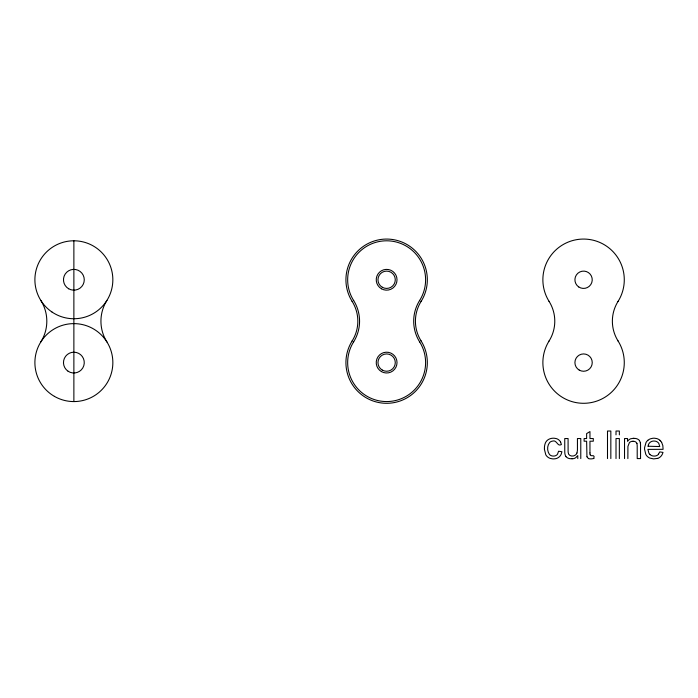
<?xml version="1.0" encoding="UTF-8"?>
<svg xmlns="http://www.w3.org/2000/svg" width="698" height="698" viewBox="0 0 698 698"><rect width="100%" height="100%" fill="white"/><g stroke="black" fill="none" stroke-linecap="round" stroke-linejoin="round"><path stroke-width="1.05" d="M576.958 452.985L577.386 450.734A19.038 19.038 0 0 0 577.438 449.25L577.438 438.536L580.78 438.536L580.78 458.577M658.493 454.162L659.723 451.894L662.995 452.4L662.489 453.857A8.123 8.123 0 0 1 657.717 458.411M647.857 440.316L647.177 440.962A8.463 8.463 0 0 0 646.034 442.488L644.603 447.505A17.834 17.834 0 0 0 644.577 449.32L645.79 454.346A8.297 8.297 0 0 0 646.837 455.89A8.332 8.332 0 0 0 649.759 458.062L653.607 458.9L657.699 458.368M571.994 458.9L573.817 458.586A6.849 6.849 0 0 0 575.806 457.618L577.77 455.602L577.77 458.577M633.81 438.204L630.591 438.806A6.692 6.692 0 0 0 628.741 439.984L627.537 441.372L627.537 438.536L624.527 438.536L624.527 458.577M659.88 440.272L660.544 440.9M661.66 442.392L662.847 445.656L663.083 449.32L647.901 449.39L648.904 453.124A5.697 5.697 0 0 0 649.847 454.354M590.185 454.93C591.285 457.103 595.272 453.517 593.806 458.603M560.616 442.157L561.41 444.547C557.283 447.174 556.995 439.234 552.275 441.153A5.2 5.2 0 0 0 549.736 442.419C546.927 445.594 546.97 451.17 549.5 454.494A5.113 5.113 0 0 0 551.926 455.899L552.799 456.047A6.867 6.867 0 0 0 553.671 456.064A5.183 5.183 0 0 0 556.864 454.921A4.275 4.275 0 0 0 557.589 454.014L558.566 451.231L561.907 451.728L561.253 454.049A7.818 7.818 0 0 1 559.098 457.007A8.001 8.001 0 0 1 555.495 458.726L553.942 458.9A11.936 11.936 0 0 1 552.519 458.865L550.225 458.403A8.149 8.149 0 0 1 547.206 456.571L546.883 456.248A8.01 8.01 0 0 1 545.792 454.773L544.388 449.242M636.873 443.57L637.03 444.181A12.8 12.8 0 0 1 637.195 446.511L637.222 458.577L640.555 458.577L640.546 445.237A21.132 21.132 0 0 0 640.459 443.596L640.371 443.047M590.098 454.703L590.046 454.468A11.36 11.36 0 0 1 589.976 452.958M627.868 458.577L627.921 446.406L629.422 442.576A5.601 5.601 0 0 1 633.112 441.206M619.353 434.863L619.353 431.024L616.011 431.024L616.011 434.863M619.353 458.577L619.353 438.536L616.011 438.536L616.011 458.577M610.837 458.577L610.837 431.024L607.496 431.024L607.496 458.577M589.958 452.958L589.958 441.206L593.3 441.206L593.3 438.536L589.958 438.536L589.958 431.582L586.625 433.606L586.625 438.536L584.113 438.536L584.113 441.206L586.625 441.206L586.939 456.509A2.417 2.417 0 0 0 587.035 456.78M73.875 240.793L73.875 401.568M353.546 300.376A38.975 38.975 0 0 1 353.546 341.985M419.707 341.985A38.975 38.975 0 0 1 419.707 300.376M353.677 300.576A38.975 38.975 0 0 1 361.189 250.25A38.975 38.975 0 0 1 412.073 250.25A38.975 38.975 0 0 1 419.585 300.576M419.585 341.793A38.975 38.975 0 0 1 412.073 392.119A38.975 38.975 0 0 1 361.189 392.119A38.975 38.975 0 0 1 353.677 341.793M352.211 301.501A40.702 40.702 0 0 1 360.055 248.933A40.702 40.702 0 0 1 413.199 248.933A40.702 40.702 0 0 1 421.051 301.501M421.173 341.06A37.238 37.238 0 0 1 421.173 301.3M352.08 301.3A37.238 37.238 0 0 1 352.08 341.06M421.051 340.868A40.702 40.702 0 0 1 413.199 393.428A40.702 40.702 0 0 1 360.055 393.428A40.702 40.702 0 0 1 352.211 340.868M549.16 301.501A40.702 40.702 0 0 1 557.004 248.933A40.702 40.702 0 0 1 610.148 248.933A40.702 40.702 0 0 1 618 301.501M618.123 341.06A37.238 37.238 0 0 1 618.123 301.3M549.029 301.3A37.238 37.238 0 0 1 549.029 341.06M618 340.868A40.702 40.702 0 0 1 610.148 393.428A40.702 40.702 0 0 1 557.004 393.428A40.702 40.702 0 0 1 549.16 340.868M40.798 300.376A38.975 38.975 0 0 1 40.798 341.985M106.951 341.985A38.975 38.975 0 0 1 106.951 300.376M544.457 449.242A14.309 14.309 0 0 1 545.374 442.986A7.599 7.599 0 0 1 548.68 439.374A9.824 9.824 0 0 1 553.453 438.204A11.796 11.796 0 0 1 554.247 438.231L556.402 438.614A7.032 7.032 0 0 1 560.634 442.139M571.95 458.647A6.91 6.91 0 0 1 565.886 456.632M565.965 456.553A6.587 6.587 0 0 1 564.952 453.901L564.883 453.621A20.146 20.146 0 0 1 564.761 451.405L564.743 438.536L568.085 438.536L568.102 450.847A23.671 23.671 0 0 0 568.181 452.461C568.207 455.951 572.726 457.05 575.169 455.192A4.432 4.432 0 0 0 576.976 452.993M593.745 458.429A9.292 9.292 0 0 1 588.379 458.569M588.449 458.316A3.342 3.342 0 0 1 587.009 456.797M633.836 438.423A6.823 6.823 0 0 1 639.455 440.429M639.351 440.534A6.64 6.64 0 0 1 640.354 443.047M633.121 441.319A3.883 3.883 0 0 1 637.03 443.5M647.796 440.368A8.463 8.463 0 0 1 650.562 438.78L652.935 438.248A11.883 11.883 0 0 1 654.454 438.213L656.774 438.58A8.289 8.289 0 0 1 659.88 440.272M660.491 440.848A8.289 8.289 0 0 1 661.617 442.34M649.847 454.354A5.907 5.907 0 0 0 652.962 455.969L653.572 456.047A7.565 7.565 0 0 0 654.454 456.064A5.453 5.453 0 0 0 658.563 454.224M648.102 446.24L659.758 446.554L658.799 443.413A3.935 3.935 0 0 0 658.423 442.925L658.205 442.689A5.488 5.488 0 0 0 655.614 441.223L654.358 441.049A7.608 7.608 0 0 0 653.424 441.066L653.136 441.092A5.846 5.846 0 0 0 649.698 442.724A5.453 5.453 0 0 0 648.329 445.08L648.102 446.24M381.431 371.598A10.391 10.391 0 0 0 397.022 362.594A10.391 10.391 0 0 0 381.431 353.589A10.391 10.391 0 0 0 381.431 371.598M381.431 288.771A10.391 10.391 0 0 0 397.022 279.767A10.391 10.391 0 0 0 381.431 270.772A10.391 10.391 0 0 0 381.431 288.771M382.295 287.271A8.664 8.664 0 0 0 395.286 279.767A8.664 8.664 0 0 0 382.295 272.264A8.664 8.664 0 0 0 382.295 287.271M382.295 370.097A8.664 8.664 0 0 0 395.286 362.594A8.664 8.664 0 0 0 382.295 355.09A8.664 8.664 0 0 0 382.295 370.097M578.721 286.939A8.664 8.664 0 0 0 592.218 280.387A8.664 8.664 0 0 0 579.794 271.976A8.664 8.664 0 0 0 578.721 286.939M579.244 370.097A8.664 8.664 0 0 0 592.244 362.594A8.664 8.664 0 0 0 579.244 355.09A8.664 8.664 0 0 0 579.244 370.097M52.027 312.05A38.975 38.975 0 0 0 112.744 282.55A38.975 38.975 0 0 0 56.843 244.71A38.975 38.975 0 0 0 52.027 312.05M54.383 396.351A38.975 38.975 0 0 0 112.849 362.594A38.975 38.975 0 0 0 54.383 328.845A38.975 38.975 0 0 0 54.383 396.351M68.046 371.205A10.391 10.391 0 0 0 84.24 363.335A10.391 10.391 0 0 0 69.329 353.249A10.391 10.391 0 0 0 68.046 371.205M68.674 288.771A10.391 10.391 0 0 0 84.266 279.767A10.391 10.391 0 0 0 68.674 270.772A10.391 10.391 0 0 0 68.674 288.771"/></g></svg>
